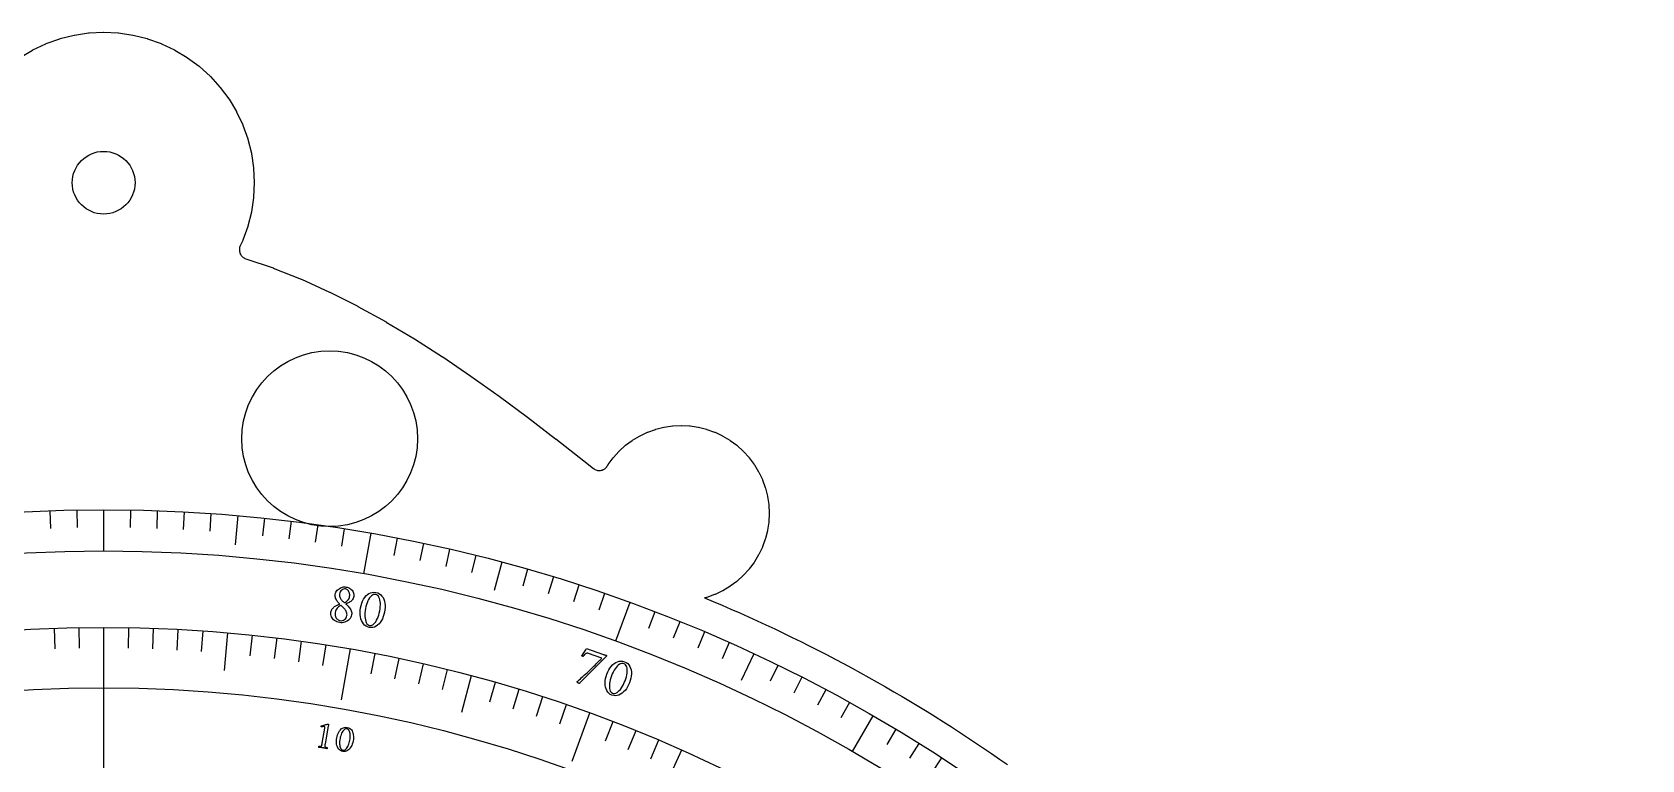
# Model space of a CAD drawing. Header units: millimetres. Extents: x -50 to 50, y -50 to 64.
# Drawn here: x -2.3 to 49, y 41 to 64.2 of the extents above; entities that cross this region are included whole.
import ezdxf

# ---------------------------------------------------------------- set-up
doc = ezdxf.new("R2010")
doc.units = ezdxf.units.MM
for name, color, linetype in [('CUT_INNER', 6, 'Continuous'), ('CUT_OUTER', 1, 'Continuous'), ('ENGRAVE', 7, 'Continuous'), ('ENGRAVE_FINE', 8, 'Continuous'), ('TEXT', 5, 'Continuous')]:
    doc.layers.add(name, color=color, linetype=linetype)

msp = doc.modelspace()

# ---------------------------------------------------------------- linework, layer by layer
at = {"layer": 'CUT_INNER'}
for centre, radius in [((0, 59.4258), 1), ((7.2, 51.2658), 2.8)]:
    msp.add_circle(centre, radius, dxfattribs=at)
at = {"layer": 'CUT_OUTER'}
msp.add_lwpolyline([(-2.6604, 63.4206), (-2.269, 63.6552), (-2.256, 63.6621), (-1.8435, 63.8572), (-1.8299, 63.8629), (-1.4003, 64.0166), (-1.3862, 64.0209), (-0.9436, 64.1317), (-0.9291, 64.1346), (-0.4778, 64.2016), (-0.4631, 64.203), (-0.0074, 64.2254), (0.0074, 64.2254), (0.4631, 64.203), (0.4778, 64.2016), (0.9291, 64.1346), (0.9436, 64.1317), (1.3862, 64.0209), (1.4003, 64.0166), (1.8299, 63.8629), (1.8435, 63.8572), (2.256, 63.6621), (2.269, 63.6552), (2.6604, 63.4206), (2.6727, 63.4124), (3.0392, 63.1406), (3.0505, 63.1313), (3.3887, 62.8248), (3.3991, 62.8144), (3.7055, 62.4763), (3.7148, 62.4649), (3.9867, 62.0984), (3.9948, 62.0862), (4.2294, 61.6948), (4.2364, 61.6818), (4.4315, 61.2693), (4.4371, 61.2557), (4.5908, 60.8261), (4.5951, 60.812), (4.706, 60.3693), (4.7088, 60.3549), (4.7758, 59.9035), (4.7772, 59.8889), (4.7996, 59.4331), (4.7996, 59.4184), (4.7772, 58.9626), (4.7758, 58.948), (4.7088, 58.4966), (4.706, 58.4822), (4.5951, 58.0395), (4.5908, 58.0255), (4.4371, 57.5958), (4.4315, 57.5822), (4.3532, 57.4168), (4.3419, 57.3894), (4.3333, 57.3609), (4.3276, 57.3318), (4.3248, 57.3022), (4.3249, 57.2725), (4.3279, 57.243), (4.3339, 57.2139), (4.3427, 57.1856), (4.3542, 57.1582), (4.3684, 57.1321), (4.3852, 57.1076), (4.4042, 57.0848), (4.4255, 57.064), (4.4486, 57.0455), (4.4735, 57.0293), (4.4999, 57.0156), (4.5275, 57.0046), (5.3964, 56.7079), (5.4035, 56.7053), (6.2968, 56.3492), (6.3032, 56.3465), (7.1971, 55.9414), (7.2028, 55.9386), (8.0975, 55.4868), (8.1025, 55.4842), (8.9978, 54.9884), (9.0022, 54.9859), (9.8981, 54.4493), (9.9019, 54.4469), (10.7983, 53.8726), (10.8016, 53.8704), (11.6986, 53.2621), (11.7014, 53.2601), (12.5988, 52.6214), (12.6011, 52.6197), (13.4991, 51.9545), (13.5009, 51.9531), (14.3993, 51.2656), (14.4007, 51.2645), (15.2989, 50.5593), (15.601, 50.3177), (15.6254, 50.3001), (15.6514, 50.285), (15.6789, 50.2726), (15.7074, 50.2631), (15.7367, 50.2564), (15.7666, 50.2527), (15.7967, 50.252), (15.8267, 50.2544), (15.8563, 50.2597), (15.8852, 50.268), (15.9131, 50.2791), (15.9398, 50.293), (15.965, 50.3094), (15.9884, 50.3283), (16.0098, 50.3495), (16.029, 50.3727), (16.0457, 50.3977), (16.0681, 50.435), (16.0763, 50.4473), (16.2312, 50.6561), (16.2405, 50.6675), (16.4152, 50.8602), (16.4256, 50.8706), (16.6182, 51.0452), (16.6296, 51.0546), (16.8385, 51.2095), (16.8507, 51.2177), (17.0738, 51.3514), (17.0867, 51.3583), (17.3218, 51.4695), (17.3354, 51.4751), (17.5803, 51.5627), (17.5943, 51.567), (17.8466, 51.6302), (17.861, 51.633), (18.1183, 51.6712), (18.1329, 51.6726), (18.3926, 51.6854), (18.4074, 51.6854), (18.6671, 51.6726), (18.6817, 51.6712), (18.939, 51.633), (18.9534, 51.6302), (19.2057, 51.567), (19.2197, 51.5627), (19.4646, 51.4751), (19.4782, 51.4695), (19.7133, 51.3583), (19.7262, 51.3514), (19.9493, 51.2177), (19.9615, 51.2095), (20.1704, 51.0546), (20.1818, 51.0452), (20.3744, 50.8706), (20.3848, 50.8602), (20.5595, 50.6675), (20.5688, 50.6561), (20.7237, 50.4473), (20.7319, 50.435), (20.8656, 50.212), (20.8725, 50.199), (20.9837, 49.9639), (20.9893, 49.9503), (21.077, 49.7055), (21.0812, 49.6914), (21.1444, 49.4392), (21.1473, 49.4247), (21.1854, 49.1675), (21.1869, 49.1528), (21.1996, 48.8931), (21.1996, 48.8784), (21.1869, 48.6187), (21.1854, 48.604), (21.1473, 48.3468), (21.1444, 48.3324), (21.0812, 48.0801), (21.077, 48.066), (20.9893, 47.8212), (20.9837, 47.8076), (20.8725, 47.5725), (20.8656, 47.5595), (20.7319, 47.3365), (20.7237, 47.3242), (20.5688, 47.1154), (20.5595, 47.104), (20.3848, 46.9113), (20.3744, 46.9009), (20.1818, 46.7263), (20.1704, 46.7169), (19.9615, 46.562), (19.9493, 46.5539), (19.7262, 46.4202), (19.7133, 46.4132), (19.4782, 46.302), (19.4646, 46.2964), (19.2197, 46.2088), (19.2057, 46.2045), (19.1452, 46.1894), (19.4173, 46.0757), (19.6996, 45.9557), (19.9812, 45.834), (20.2621, 45.7105), (20.5422, 45.5853), (20.8215, 45.4584), (21.1, 45.3298), (21.3778, 45.1995), (21.6547, 45.0674), (21.9308, 44.9337), (22.2061, 44.7983), (22.4806, 44.6612), (22.7542, 44.5224), (23.0269, 44.382), (23.2988, 44.2399), (23.5698, 44.0961), (23.84, 43.9506), (24.1092, 43.8035), (24.3775, 43.6547), (24.6449, 43.5043), (24.9114, 43.3523), (25.1769, 43.1986), (25.4415, 43.0433), (25.7051, 42.8864), (25.9678, 42.7279), (26.2295, 42.5678), (26.4902, 42.406), (26.7499, 42.2427), (27.0086, 42.0777), (27.2662, 41.9112), (27.5229, 41.7431), (27.7785, 41.5735), (28.0331, 41.4023), (28.2866, 41.2295), (28.539, 41.0551), (28.7904, 40.8792)], dxfattribs=at)
at = {"layer": 'ENGRAVE'}
for points in [[(0, 49), (0, 47.6875)], [(4.2706, 48.8135), (4.1889, 47.8796)], [(8.5088, 48.2556), (8.2808, 46.963)], [(12.6821, 47.3304), (12.4395, 46.4248)], [(16.759, 46.0449), (16.3101, 44.8116)], [(0, 45.25), (0, 39.75)], [(3.9438, 45.0778), (3.8383, 43.8724)], [(7.8576, 44.5626), (7.5711, 42.9376)], [(20.7083, 44.4091), (20.3121, 43.5594)], [(11.7116, 43.7081), (11.3984, 42.5394)], [(15.4764, 42.5211), (14.9121, 40.9706)], [(24.5, 42.4352), (23.8438, 41.2986)]]:
    msp.add_lwpolyline(points, dxfattribs=at)
for radius in [49, 49, 47.6875, 45.25, 45.25, 43.325]:
    msp.add_circle((0, 0), radius, dxfattribs=at)
at = {"layer": 'ENGRAVE_FINE'}
for points in [[(-1.7101, 48.9702), (-1.6904, 48.408)], [(-0.8552, 48.9925), (-0.8454, 48.4301)], [(0.8552, 48.9925), (0.8454, 48.4301)], [(1.7101, 48.9702), (1.6904, 48.408)], [(2.5645, 48.9328), (2.535, 48.3711)], [(3.4181, 48.8806), (3.3788, 48.3195)], [(5.1219, 48.7316), (5.0631, 48.1722)], [(5.9716, 48.6348), (5.903, 48.0765)], [(6.8195, 48.5231), (6.7412, 47.9661)], [(7.6653, 48.3967), (7.5773, 47.8412)], [(9.3496, 48.0997), (9.2423, 47.5476)], [(10.1877, 47.9292), (10.0707, 47.379)], [(11.0226, 47.7441), (10.8961, 47.1961)], [(11.8542, 47.5445), (11.7181, 46.9987)], [(13.5062, 47.1018), (13.3512, 46.5611)], [(14.3262, 46.8589), (14.1618, 46.321)], [(15.1418, 46.6018), (14.968, 46.0668)], [(15.9528, 46.3304), (15.7697, 45.7986)], [(17.56, 45.7454), (17.3584, 45.2203)], [(-1.5792, 45.2224), (-1.5562, 44.5628)], [(-0.7897, 45.2431), (-0.7782, 44.5832)], [(0.7897, 45.2431), (0.7782, 44.5832)], [(1.5792, 45.2224), (1.5562, 44.5628)], [(2.3682, 45.188), (2.3337, 44.5289)], [(3.1565, 45.1398), (3.1104, 44.4814)], [(18.3557, 45.432), (18.145, 44.9105)], [(4.7299, 45.0021), (4.6609, 44.3457)], [(5.5146, 44.9127), (5.4342, 44.2576)], [(6.2976, 44.8096), (6.2057, 44.1561)], [(7.0787, 44.6929), (6.9754, 44.041)], [(19.1458, 45.1047), (18.926, 44.587)], [(19.9301, 44.7637), (19.7013, 44.2499)], [(8.6341, 44.4186), (8.5082, 43.7708)], [(9.408, 44.2612), (9.2708, 43.6156)], [(10.179, 44.0902), (10.0306, 43.4472)], [(10.947, 43.9059), (10.7873, 43.2655)], [(21.4802, 44.0409), (21.2336, 43.5353)], [(22.2455, 43.6593), (21.9902, 43.1581)], [(12.4726, 43.4971), (12.2907, 42.8627)], [(13.2298, 43.2728), (13.0369, 42.6416)], [(23.0041, 43.2644), (22.74, 42.7678)], [(13.983, 43.0353), (13.7791, 42.4076)], [(14.732, 42.7847), (14.5171, 42.1607)], [(23.7557, 42.8564), (23.483, 42.3644)], [(16.2161, 42.2445), (15.9796, 41.6284)], [(16.9509, 41.9551), (16.7037, 41.3431)], [(17.6806, 41.6528), (17.4227, 41.0453)], [(25.2369, 42.0012), (24.9472, 41.519)], [(25.966, 41.5544), (25.668, 41.0773)], [(18.4048, 41.3379), (18.1364, 40.735)], [(26.6873, 41.0949), (26.381, 40.6231)]]:
    msp.add_lwpolyline(points, dxfattribs=at)
at = {"layer": 'TEXT'}
for points in [[(7.7189, 46.5377), (7.7576, 46.5293), (7.7939, 46.5174), (7.828, 46.5019), (7.8596, 46.4829), (7.8882, 46.4608), (7.9128, 46.4359), (7.9336, 46.4082), (7.9506, 46.3777), (7.9628, 46.3446), (7.9695, 46.3094), (7.9707, 46.2718), (7.9664, 46.232), (7.9587, 46.1996), (7.9474, 46.1702), (7.9324, 46.1437), (7.9138, 46.1201), (7.8927, 46.0989), (7.8702, 46.0799), (7.8463, 46.0629), (7.8211, 46.0479), (7.7956, 46.0346), (7.7709, 46.0225), (7.747, 46.0117), (7.7239, 46.002), (7.7189, 46.0008), (7.7169, 45.9986), (7.718, 45.9955), (7.7222, 45.9913), (7.7464, 45.9715), (7.7701, 45.9494), (7.7933, 45.9251), (7.816, 45.8985), (7.8372, 45.8704), (7.8559, 45.8413), (7.8721, 45.8113), (7.8858, 45.7803), (7.896, 45.7488), (7.9018, 45.7175), (7.9031, 45.6862), (7.8999, 45.655), (7.8897, 45.613), (7.8741, 45.5742), (7.8531, 45.5387), (7.8267, 45.5063), (7.7962, 45.4777), (7.7627, 45.4534), (7.7262, 45.4333), (7.6868, 45.4175), (7.6455, 45.4064), (7.6036, 45.4006), (7.5612, 45.3999), (7.5182, 45.4045), (7.473, 45.4143), (7.431, 45.428), (7.3923, 45.4458), (7.3568, 45.4675), (7.3252, 45.4928), (7.2983, 45.5209), (7.276, 45.5519), (7.2584, 45.5858), (7.2458, 45.622), (7.2387, 45.6598), (7.2371, 45.6993), (7.241, 45.7404), (7.247, 45.768), (7.2559, 45.7938), (7.2677, 45.8178), (7.2824, 45.8399), (7.2993, 45.8603), (7.3175, 45.8791), (7.3371, 45.8963), (7.358, 45.912), (7.3796, 45.9261), (7.4011, 45.9389), (7.4225, 45.9503), (7.4439, 45.9603), (7.4642, 45.9693), (7.4827, 45.9774), (7.4993, 45.9846), (7.5141, 45.991), (7.5172, 45.9931), (7.5185, 45.9953), (7.5179, 45.9976), (7.5156, 45.9999), (7.4992, 46.0148), (7.4824, 46.0321), (7.4652, 46.0519), (7.4475, 46.0741), (7.4306, 46.0983), (7.4155, 46.1239), (7.4022, 46.1509), (7.3907, 46.1793), (7.3821, 46.2088), (7.3774, 46.2391), (7.3767, 46.2701), (7.3798, 46.3018), (7.3882, 46.3382), (7.4015, 46.3724), (7.4197, 46.4045), (7.4427, 46.4344), (7.4696, 46.4615), (7.4993, 46.485), (7.5319, 46.505), (7.5673, 46.5214), (7.6043, 46.5333), (7.642, 46.5401), (7.6801, 46.5415), (7.7189, 46.5377)], [(7.6998, 46.4786), (7.6687, 46.48), (7.6388, 46.474), (7.6101, 46.4604), (7.5827, 46.4392), (7.5584, 46.4125), (7.5393, 46.3822), (7.5253, 46.3484), (7.5164, 46.3109), (7.5132, 46.2789), (7.5144, 46.2488), (7.5199, 46.2206), (7.5298, 46.1944), (7.5427, 46.17), (7.5574, 46.1475), (7.574, 46.1269), (7.5923, 46.1082), (7.6109, 46.091), (7.6283, 46.0752), (7.6446, 46.0607), (7.6597, 46.0476), (7.6616, 46.0465), (7.6639, 46.0455), (7.6668, 46.0447), (7.6701, 46.044), (7.6709, 46.0439), (7.6715, 46.0438), (7.6718, 46.0437), (7.6719, 46.0437), (7.6745, 46.0434), (7.6769, 46.0433), (7.6792, 46.0435), (7.6812, 46.044), (7.7099, 46.0586), (7.7364, 46.076), (7.7605, 46.096), (7.7823, 46.1186), (7.8012, 46.144), (7.8164, 46.1724), (7.8279, 46.2036), (7.8358, 46.2378), (7.8388, 46.2636), (7.8392, 46.2895), (7.8369, 46.3153), (7.8319, 46.3411), (7.8244, 46.366), (7.8143, 46.3894), (7.8017, 46.4111), (7.7867, 46.4311), (7.769, 46.4485), (7.7487, 46.4622), (7.7256, 46.4722), (7.6998, 46.4786)], [(8.6718, 46.3659), (8.7308, 46.3499), (8.7831, 46.3251), (8.8287, 46.2918), (8.8675, 46.2497), (8.8998, 46.2007), (8.9255, 46.1464), (8.9448, 46.0867), (8.9577, 46.0217), (8.9642, 45.953), (8.9647, 45.8825), (8.959, 45.81), (8.9473, 45.7356), (8.9301, 45.6623), (8.9079, 45.5931), (8.8808, 45.5279), (8.8488, 45.4668), (8.8124, 45.4113), (8.7724, 45.363), (8.7287, 45.3217), (8.6812, 45.2876), (8.6306, 45.2623), (8.5774, 45.2474), (8.5215, 45.243), (8.4629, 45.249), (8.4076, 45.2643), (8.3581, 45.2884), (8.3142, 45.3215), (8.276, 45.3634), (8.2437, 45.4124), (8.2174, 45.4668), (8.1971, 45.5264), (8.1828, 45.5914), (8.1747, 45.66), (8.1726, 45.7306), (8.1768, 45.8032), (8.1872, 45.8778), (8.2032, 45.9514), (8.2243, 46.021), (8.2505, 46.0865), (8.2818, 46.1481), (8.3177, 46.204), (8.3578, 46.2526), (8.4019, 46.2939), (8.4501, 46.3278), (8.5017, 46.3529), (8.5559, 46.3677), (8.6126, 46.372), (8.6718, 46.3659)], [(8.6689, 46.3002), (8.6324, 46.3028), (8.597, 46.2964), (8.5627, 46.2813), (8.5294, 46.2573), (8.4977, 46.2257), (8.4681, 46.188), (8.4404, 46.144), (8.4148, 46.0937), (8.3918, 46.0385), (8.3718, 45.9795), (8.3548, 45.9167), (8.3408, 45.8501), (8.3306, 45.7837), (8.3244, 45.7193), (8.3223, 45.6571), (8.3242, 45.597), (8.3298, 45.5406), (8.3391, 45.4894), (8.3518, 45.4434), (8.3682, 45.4025), (8.388, 45.3683), (8.4112, 45.3422), (8.4378, 45.3242), (8.4678, 45.3142), (8.5058, 45.3116), (8.5421, 45.3182), (8.5768, 45.334), (8.6098, 45.3592), (8.6409, 45.3921), (8.67, 45.4314), (8.697, 45.477), (8.722, 45.529), (8.7445, 45.5857), (8.7644, 45.6455), (8.7814, 45.7083), (8.7958, 45.7742), (8.8068, 45.8411), (8.8138, 45.9053), (8.8166, 45.9667), (8.8152, 46.0253), (8.8099, 46.08), (8.8007, 46.1296), (8.7878, 46.1743), (8.7711, 46.2139), (8.7508, 46.2471), (8.7269, 46.2726), (8.6996, 46.2903), (8.6689, 46.3002)], [(7.5321, 45.4663), (7.573, 45.4629), (7.6107, 45.4669), (7.6452, 45.4783), (7.6765, 45.4971), (7.7035, 45.5222), (7.7249, 45.5526), (7.7407, 45.5883), (7.7509, 45.6292), (7.7535, 45.6559), (7.7522, 45.6824), (7.7469, 45.7088), (7.7377, 45.735), (7.7258, 45.7606), (7.7123, 45.7851), (7.6972, 45.8085), (7.6805, 45.8307), (7.6632, 45.8515), (7.6463, 45.8706), (7.6298, 45.8878), (7.6136, 45.9032), (7.5992, 45.9164), (7.5877, 45.9268), (7.5791, 45.9343), (7.5736, 45.9391), (7.5705, 45.9413), (7.5678, 45.9428), (7.5654, 45.9439), (7.5635, 45.9445), (7.561, 45.9448), (7.5589, 45.9448), (7.5573, 45.9445), (7.556, 45.9439), (7.5189, 45.9263), (7.4863, 45.9063), (7.4583, 45.884), (7.4348, 45.8593), (7.4155, 45.8315), (7.3997, 45.7996), (7.3876, 45.7637), (7.379, 45.7238), (7.3753, 45.6891), (7.3755, 45.6564), (7.3796, 45.6257), (7.3877, 45.597), (7.399, 45.5707), (7.4126, 45.547), (7.4286, 45.526), (7.447, 45.5078), (7.4669, 45.4925), (7.4878, 45.4805), (7.5095, 45.4718), (7.5321, 45.4663)], [(15.8966, 44.3951), (15.9134, 44.3893), (15.931, 44.3835), (15.9493, 44.3779), (15.9684, 44.3723), (15.9858, 44.3672), (15.9993, 44.3633), (16.0088, 44.3604), (16.0142, 44.3586), (16.0184, 44.356), (16.0206, 44.352), (16.0208, 44.3465), (16.0191, 44.3396), (16.0147, 44.3306), (16.0079, 44.3208), (15.9985, 44.3101), (15.9867, 44.2985), (15.9733, 44.2862), (15.9596, 44.2734), (15.9455, 44.2602), (15.9309, 44.2465), (15.1606, 43.4674), (15.1568, 43.4662), (15.1525, 43.4659), (15.1475, 43.4666), (15.1419, 43.4682), (15.1322, 43.4722), (15.1219, 43.4777), (15.111, 43.4848), (15.0994, 43.4935), (15.0892, 43.5024), (15.0825, 43.5105), (15.0794, 43.5178), (15.0797, 43.5242), (15.1132, 43.5508), (15.1491, 43.5804), (15.1872, 43.6131), (15.2276, 43.6487), (15.2696, 43.6864), (15.3124, 43.7253), (15.356, 43.7653), (15.4005, 43.8064), (15.4449, 43.8479), (15.4887, 43.8893), (15.5317, 43.9303), (15.574, 43.9712), (15.6149, 44.011), (15.6537, 44.0491), (15.6905, 44.0853), (15.7253, 44.1197), (15.7573, 44.1515), (15.7861, 44.18), (15.8114, 44.2051), (15.8334, 44.2269), (15.8512, 44.2444), (15.8639, 44.257), (15.8715, 44.2645), (15.874, 44.267), (15.4457, 44.4183), (15.4214, 44.4245), (15.3989, 44.4259), (15.378, 44.4224), (15.3589, 44.4139), (15.3403, 44.4007), (15.321, 44.3826), (15.301, 44.3598), (15.2803, 44.3321), (15.2769, 44.3283), (15.2717, 44.3265), (15.2647, 44.3268), (15.2561, 44.329), (15.2532, 44.3303), (15.2497, 44.3322), (15.2456, 44.3348), (15.2409, 44.3381), (15.2362, 44.3416), (15.2323, 44.3448), (15.2292, 44.3478), (15.2268, 44.3505), (15.2497, 44.3811), (15.2723, 44.412), (15.2948, 44.4434), (15.3171, 44.4752), (15.3378, 44.5055), (15.3559, 44.5323), (15.3711, 44.5556), (15.3837, 44.5755)], [(16.5914, 44.1556), (16.6467, 44.1296), (16.6939, 44.0962), (16.733, 44.0554), (16.764, 44.0073), (16.7872, 43.9534), (16.8032, 43.8954), (16.8118, 43.8333), (16.8132, 43.767), (16.8077, 43.6983), (16.7959, 43.6287), (16.7778, 43.5583), (16.7533, 43.4871), (16.7236, 43.4179), (16.6897, 43.3536), (16.6517, 43.2941), (16.6096, 43.2395), (16.5642, 43.1912), (16.5163, 43.1505), (16.4661, 43.1175), (16.4135, 43.0921), (16.3592, 43.076), (16.3042, 43.0705), (16.2484, 43.0759), (16.1918, 43.092), (16.14, 43.1166), (16.0954, 43.149), (16.0579, 43.1892), (16.0276, 43.2371), (16.0042, 43.291), (15.9877, 43.3491), (15.9781, 43.4114), (15.9754, 43.4778), (15.9792, 43.5468), (15.9895, 43.6167), (16.0062, 43.6875), (16.0294, 43.7591), (16.058, 43.8288), (16.0908, 43.8937), (16.128, 43.9537), (16.1695, 44.0089), (16.2146, 44.0577), (16.2625, 44.0986), (16.3131, 44.1316), (16.3665, 44.1567), (16.4216, 44.1724), (16.4775, 44.1775), (16.5341, 44.1719), (16.5914, 44.1556)], [(16.5772, 44.0915), (16.5417, 44.1003), (16.5057, 44.1002), (16.4693, 44.0912), (16.4323, 44.0734), (16.3956, 44.0478), (16.3599, 44.0158), (16.325, 43.9773), (16.2911, 43.9322), (16.2588, 43.8818), (16.2288, 43.8272), (16.2012, 43.7683), (16.1759, 43.7052), (16.1543, 43.6415), (16.137, 43.5792), (16.1241, 43.5183), (16.1155, 43.4588), (16.1113, 43.4023), (16.1115, 43.3502), (16.1161, 43.3027), (16.1251, 43.2596), (16.1387, 43.2225), (16.157, 43.1928), (16.1801, 43.1704), (16.2079, 43.1554), (16.2449, 43.1462), (16.2818, 43.1464), (16.3187, 43.156), (16.3555, 43.175), (16.3919, 43.202), (16.4274, 43.2356), (16.4619, 43.2759), (16.4955, 43.3228), (16.5276, 43.3747), (16.5575, 43.4301), (16.5852, 43.4891), (16.6108, 43.5514), (16.6333, 43.6154), (16.6512, 43.6774), (16.6646, 43.7373), (16.6735, 43.7953), (16.6777, 43.8501), (16.6774, 43.9006), (16.6724, 43.9468), (16.6628, 43.9887), (16.6485, 44.025), (16.6295, 44.0542), (16.6057, 44.0764), (16.5772, 44.0915)], [(6.9611, 41.5553), (7.0422, 42.0391), (7.0438, 42.0511), (7.0444, 42.0611), (7.044, 42.0693), (7.0426, 42.0756), (7.04, 42.0804), (7.0362, 42.0842), (7.0312, 42.0869), (7.025, 42.0886), (7.0172, 42.0893), (7.0073, 42.0892), (6.9954, 42.0882), (6.9814, 42.0864), (6.9673, 42.0842), (6.9549, 42.0821), (6.9444, 42.0802), (6.9356, 42.0783), (6.9314, 42.0836), (6.9288, 42.0891), (6.9276, 42.0949), (6.9278, 42.1009), (6.9279, 42.101), (6.9279, 42.1012), (6.928, 42.1016), (6.928, 42.1022), (6.9286, 42.1044), (6.9293, 42.106), (6.9303, 42.1072), (6.9315, 42.1079), (6.958, 42.1149), (6.9843, 42.122), (7.0103, 42.1292), (7.0362, 42.1365), (7.0609, 42.1435), (7.0834, 42.1498), (7.1037, 42.1555), (7.1218, 42.1605), (7.1368, 42.1646), (7.1477, 42.1675), (7.1545, 42.1691), (7.1572, 42.1696), (7.1596, 42.1692), (7.1624, 42.1683), (7.1646, 42.1665), (7.1661, 42.1639), (7.1671, 42.1604), (7.1676, 42.1567), (7.1681, 42.1533), (7.1685, 42.1502), (7.1687, 42.1475), (7.1681, 42.1457), (7.1662, 42.1402), (7.1631, 42.1311), (7.1587, 42.1184), (7.1537, 42.1022), (7.1488, 42.0827), (7.144, 42.06), (7.1392, 42.0341), (7.0552, 41.5395), (7.053, 41.5262), (7.051, 41.5134), (7.0491, 41.5011), (7.0473, 41.4891), (7.046, 41.478), (7.0454, 41.4677), (7.0455, 41.4585), (7.0464, 41.4503), (7.0479, 41.4469), (7.0512, 41.4435), (7.0561, 41.4399), (7.0628, 41.4361), (7.0704, 41.4325), (7.0784, 41.4292), (7.0866, 41.4263), (7.0951, 41.4237), (7.1032, 41.4215), (7.11, 41.4197), (7.1155, 41.4184), (7.1198, 41.4175), (7.1209, 41.4144), (7.1215, 41.4103), (7.1216, 41.4054), (7.1211, 41.3997), (7.1201, 41.394), (7.1185, 41.3894), (7.1165, 41.3858), (7.1139, 41.3833), (7.0962, 41.3875), (7.0793, 41.3916), (7.0631, 41.3954), (7.0477, 41.399), (7.0323, 41.4025), (7.0162, 41.4058), (6.9996, 41.4089), (6.9822, 41.412), (6.9655, 41.4147), (6.9496, 41.417), (6.9343, 41.419), (6.9198, 41.4206), (6.9051, 41.4221), (6.8893, 41.4236), (6.8724, 41.4253), (6.8545, 41.427), (6.8529, 41.4303), (6.8521, 41.4344), (6.8522, 41.4392), (6.8531, 41.4449), (6.8545, 41.4505), (6.8562, 41.4551), (6.8581, 41.4587), (6.8602, 41.4613), (6.8645, 41.4607), (6.8702, 41.4602), (6.8771, 41.4596), (6.8855, 41.459), (6.8944, 41.4587), (6.9031, 41.4588), (6.9117, 41.4593), (6.9201, 41.4602), (6.9276, 41.4615), (6.9332, 41.4634), (6.937, 41.4656), (6.939, 41.4684), (6.9426, 41.4759), (6.9458, 41.4845), (6.9488, 41.4944), (6.9515, 41.5053), (6.954, 41.5171), (6.9565, 41.5293), (6.9588, 41.5421), (6.9611, 41.5553)], [(7.7565, 42.0623), (7.7969, 42.0514), (7.8328, 42.0345), (7.864, 42.0117), (7.8907, 41.983), (7.9129, 41.9494), (7.9307, 41.9121), (7.9441, 41.8711), (7.953, 41.8264), (7.9577, 41.7793), (7.9582, 41.7308), (7.9546, 41.681), (7.9467, 41.6298), (7.9351, 41.5793), (7.9201, 41.5317), (7.9017, 41.4868), (7.8798, 41.4447), (7.855, 41.4064), (7.8276, 41.3731), (7.7976, 41.3446), (7.765, 41.321), (7.7303, 41.3035), (7.6937, 41.2932), (7.6552, 41.29), (7.6148, 41.294), (7.5767, 41.3045), (7.5426, 41.321), (7.5123, 41.3437), (7.486, 41.3725), (7.4636, 41.4062), (7.4455, 41.4435), (7.4315, 41.4845), (7.4216, 41.5292), (7.416, 41.5764), (7.4146, 41.6249), (7.4174, 41.6748), (7.4245, 41.7261), (7.4355, 41.7767), (7.45, 41.8245), (7.4679, 41.8696), (7.4894, 41.912), (7.514, 41.9504), (7.5414, 41.9839), (7.5717, 42.0123), (7.6047, 42.0357), (7.64, 42.053), (7.6771, 42.0633), (7.7159, 42.0663), (7.7565, 42.0623)], [(7.7546, 42.0172), (7.7296, 42.0188), (7.7054, 42.0144), (7.6818, 42.0039), (7.6591, 41.9873), (7.6374, 41.9656), (7.6171, 41.9396), (7.5982, 41.9093), (7.5806, 41.8747), (7.5649, 41.8367), (7.5512, 41.7961), (7.5396, 41.7529), (7.53, 41.7072), (7.5231, 41.6615), (7.5189, 41.6172), (7.5174, 41.5745), (7.5188, 41.5332), (7.5228, 41.4944), (7.5292, 41.4592), (7.538, 41.4275), (7.5493, 41.3995), (7.563, 41.376), (7.579, 41.3581), (7.5974, 41.3457), (7.6181, 41.3389), (7.6442, 41.3372), (7.6692, 41.3418), (7.693, 41.3527), (7.7157, 41.3701), (7.7371, 41.3928), (7.757, 41.4198), (7.7754, 41.4513), (7.7925, 41.4871), (7.8078, 41.5262), (7.8213, 41.5673), (7.8329, 41.6105), (7.8426, 41.6559), (7.85, 41.7019), (7.8546, 41.746), (7.8564, 41.7882), (7.8553, 41.8285), (7.8515, 41.8661), (7.8452, 41.9002), (7.8362, 41.9309), (7.8247, 41.958), (7.8107, 41.9808), (7.7944, 41.9983), (7.7756, 42.0104), (7.7546, 42.0172)]]:
    msp.add_lwpolyline(points, close=True, dxfattribs=at)

doc.saveas('drawing.dxf')
